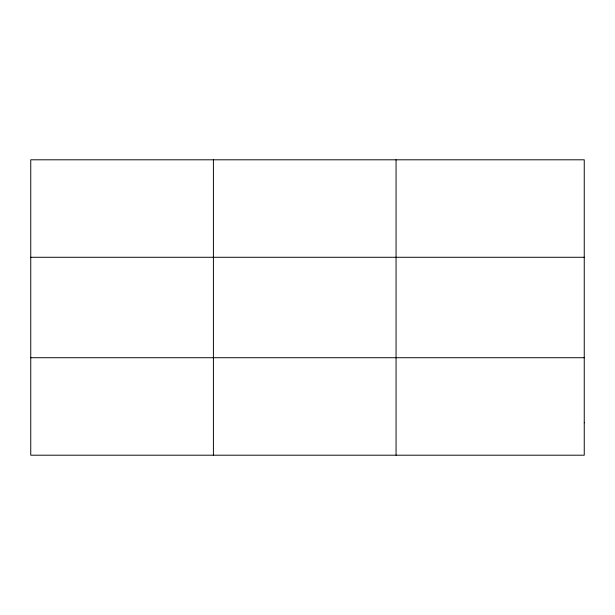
<?xml version="1.0" encoding="UTF-8"?>
<svg xmlns="http://www.w3.org/2000/svg" width="615" height="615" viewBox="0 0 615 615"><rect width="100%" height="100%" fill="white"/><g stroke="black" fill="none" stroke-linecap="round" stroke-linejoin="round"><path stroke-width="0.92" d="M213.405 455.2L213.405 159.8M396.06 455.2L396.06 159.8M30.75 257.278L584.25 257.278M30.75 357.722L584.25 357.722M584.25 422.705L584.25 455.2L30.75 455.2L30.75 159.8L584.25 159.8L584.25 422.705"/></g></svg>
